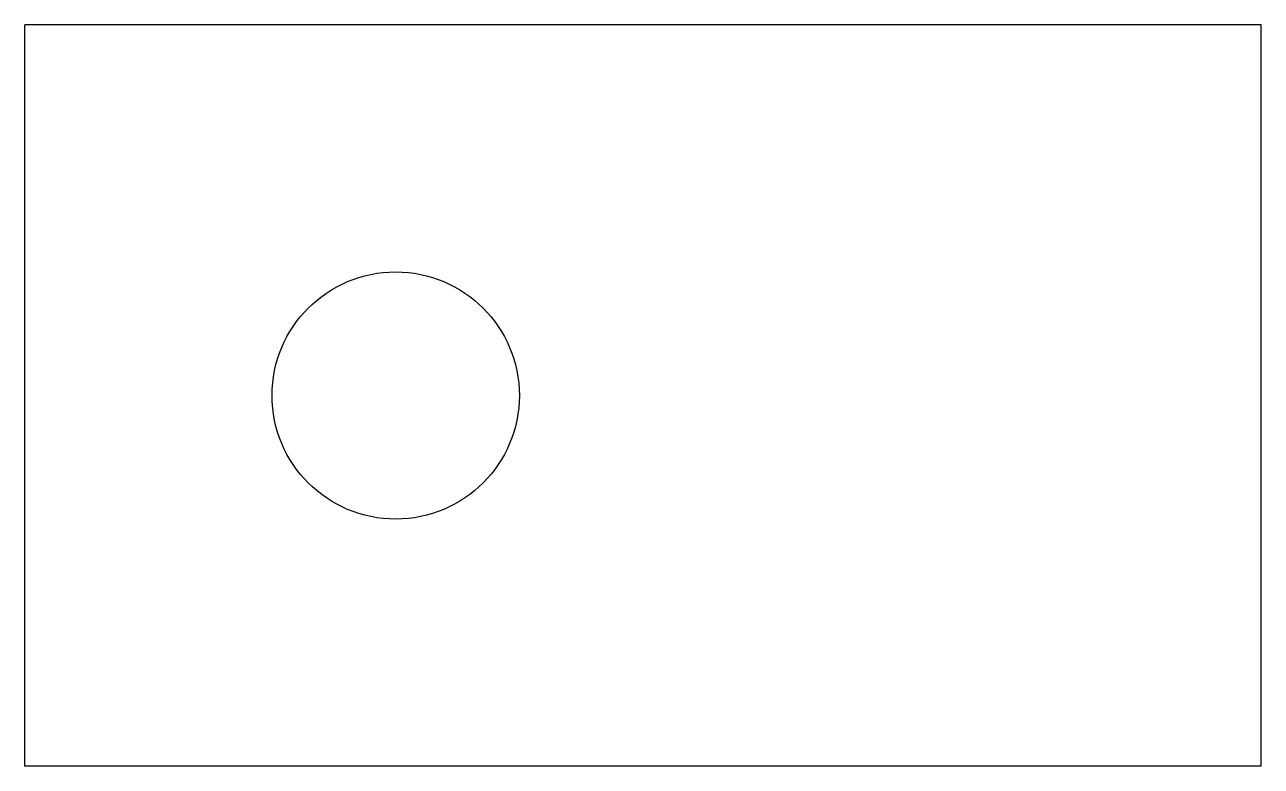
# Model space of a CAD drawing. Header units: millimetres. Extents: x 10 to 110, y 20 to 80.
import ezdxf

# ---------------------------------------------------------------- set-up
doc = ezdxf.new("R2010")
doc.units = ezdxf.units.MM

msp = doc.modelspace()

# ---------------------------------------------------------------- linework, layer by layer
for p, q in [((110, 80), (10, 80)), ((10, 20), (10, 80)), ((110, 20), (110, 80)), ((110, 20), (10, 20))]:
    msp.add_line(p, q)
msp.add_circle((40, 50), 10)

doc.saveas('drawing.dxf')
